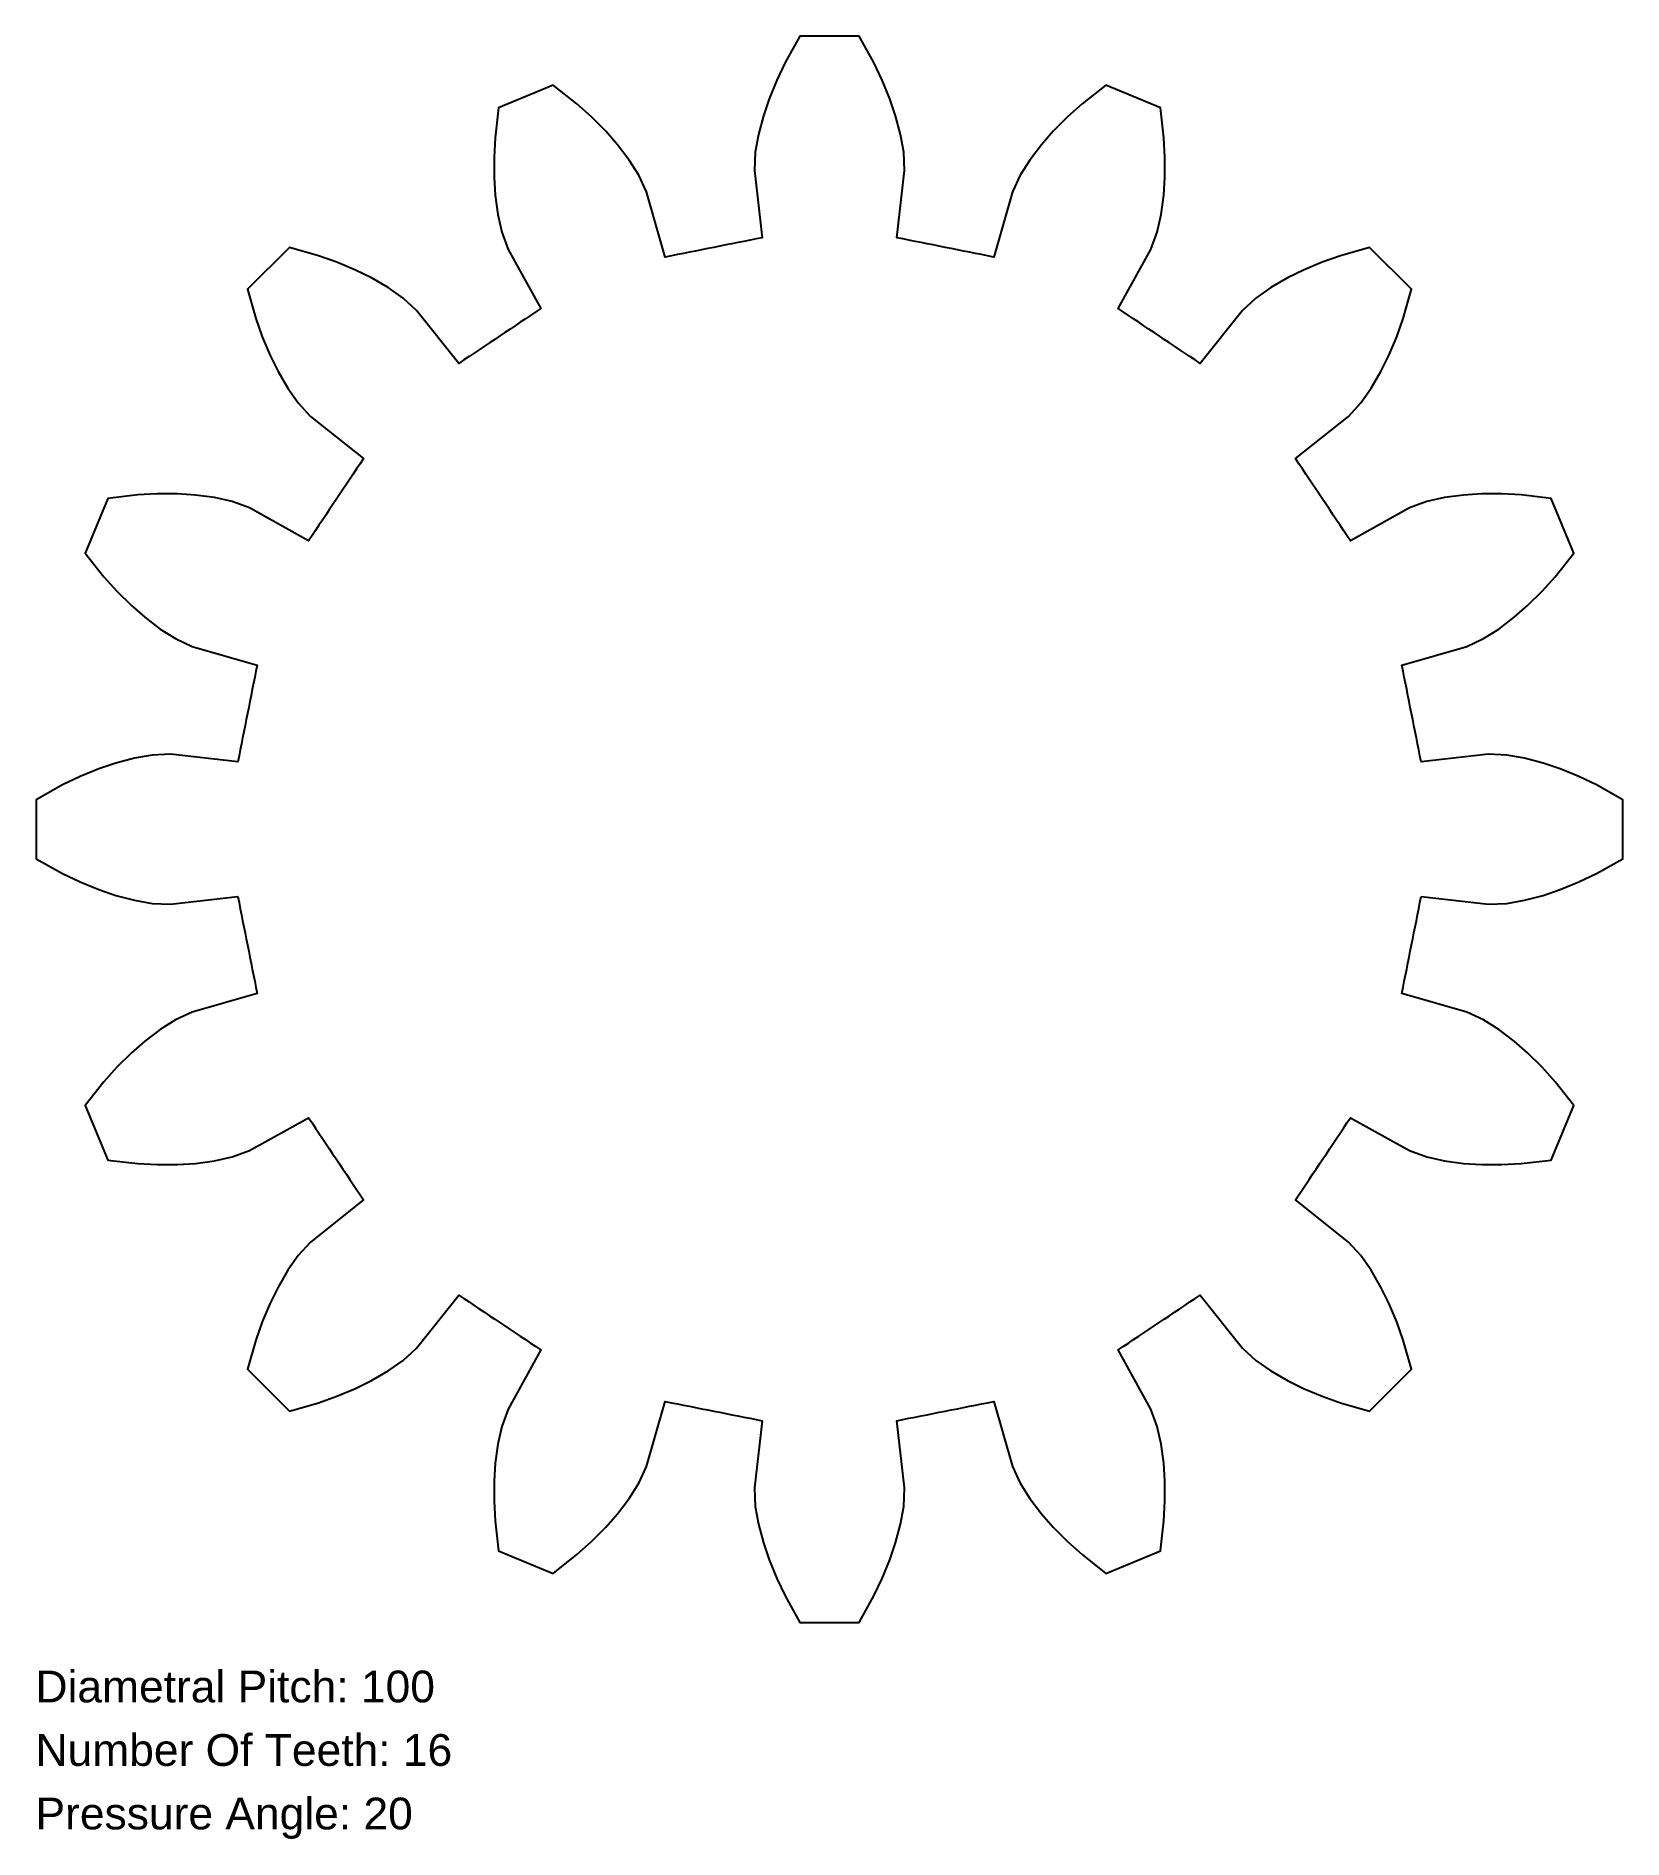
# Model space of a CAD drawing. Extents: x -2.28 to 2.28, y -2.91 to 2.28.
import ezdxf

# ---------------------------------------------------------------- set-up
doc = ezdxf.new("R2010")
doc.units = 0
doc.layers.add('1', color=7, linetype='Continuous')
doc.layers.add('NOTES', color=1, linetype='Continuous')
doc.styles.add('ARIAL', font='Arial.ttf')

msp = doc.modelspace()

# ---------------------------------------------------------------- linework, layer by layer
at = {"layer": '1'}
msp.add_lwpolyline([(1.7035, -0.1939), (1.8972, -0.216), (1.9501, -0.2137), (2.0013, -0.2047), (2.055, -0.1905), (2.1037, -0.1739), (2.1578, -0.1517), (2.2082, -0.1277), (2.2844, -0.0851), (2.2844, 0.0851), (2.2082, 0.1277), (2.1578, 0.1517), (2.1037, 0.1739), (2.055, 0.1905), (2.0013, 0.2047), (1.9501, 0.2137), (1.8972, 0.216), (1.7035, 0.1939, -0.000044), (1.648, 0.4727), (1.8354, 0.5265), (1.8834, 0.5489), (1.9273, 0.5767), (1.9715, 0.6104), (2.0101, 0.6444), (2.0516, 0.6856), (2.089, 0.7271), (2.1431, 0.7956), (2.078, 0.9528), (1.9913, 0.963), (1.9355, 0.9659), (1.877, 0.9657), (1.8257, 0.9624), (1.7706, 0.955), (1.7199, 0.9437), (1.6701, 0.9256), (1.4996, 0.8311, -0.000044), (1.3417, 1.0674), (1.4942, 1.1888), (1.53, 1.2278), (1.5599, 1.2703), (1.5878, 1.3184), (1.6105, 1.3645), (1.6331, 1.4185), (1.6517, 1.4712), (1.6755, 1.5552), (1.5552, 1.6755), (1.4712, 1.6517), (1.4185, 1.6331), (1.3645, 1.6105), (1.3184, 1.5878), (1.2703, 1.5599), (1.2278, 1.53), (1.1888, 1.4942), (1.0674, 1.3417, -0.000044), (0.8311, 1.4996), (0.9256, 1.6701), (0.9437, 1.7199), (0.955, 1.7706), (0.9624, 1.8257), (0.9657, 1.877), (0.9659, 1.9355), (0.963, 1.9913), (0.9528, 2.078), (0.7956, 2.1431), (0.7271, 2.089), (0.6856, 2.0516), (0.6444, 2.0101), (0.6104, 1.9715), (0.5767, 1.9273), (0.5489, 1.8834), (0.5265, 1.8354), (0.4727, 1.648, -0.000044), (0.1939, 1.7035), (0.216, 1.8972), (0.2137, 1.9501), (0.2047, 2.0013), (0.1905, 2.055), (0.1739, 2.1037), (0.1517, 2.1578), (0.1277, 2.2082), (0.0851, 2.2844), (-0.0851, 2.2844), (-0.1277, 2.2082), (-0.1517, 2.1578), (-0.1739, 2.1037), (-0.1905, 2.055), (-0.2047, 2.0013), (-0.2137, 1.9501), (-0.216, 1.8972), (-0.1939, 1.7035, -0.000044), (-0.4727, 1.648), (-0.5265, 1.8354), (-0.5489, 1.8834), (-0.5767, 1.9273), (-0.6104, 1.9715), (-0.6444, 2.0101), (-0.6856, 2.0516), (-0.7271, 2.089), (-0.7956, 2.1431), (-0.9528, 2.078), (-0.963, 1.9913), (-0.9659, 1.9355), (-0.9657, 1.877), (-0.9624, 1.8257), (-0.955, 1.7706), (-0.9437, 1.7199), (-0.9256, 1.6701), (-0.8311, 1.4996, -0.000044), (-1.0674, 1.3417), (-1.1888, 1.4942), (-1.2278, 1.53), (-1.2703, 1.5599), (-1.3184, 1.5878), (-1.3645, 1.6105), (-1.4185, 1.6331), (-1.4712, 1.6517), (-1.5552, 1.6755), (-1.6755, 1.5552), (-1.6517, 1.4712), (-1.6331, 1.4185), (-1.6105, 1.3645), (-1.5878, 1.3184), (-1.5599, 1.2703), (-1.53, 1.2278), (-1.4942, 1.1888), (-1.3417, 1.0674, -0.000044), (-1.4996, 0.8311), (-1.6701, 0.9256), (-1.7199, 0.9437), (-1.7706, 0.955), (-1.8257, 0.9624), (-1.877, 0.9657), (-1.9355, 0.9659), (-1.9913, 0.963), (-2.078, 0.9528), (-2.1431, 0.7956), (-2.089, 0.7271), (-2.0516, 0.6856), (-2.0101, 0.6444), (-1.9715, 0.6104), (-1.9273, 0.5767), (-1.8834, 0.5489), (-1.8354, 0.5265), (-1.648, 0.4727, -0.000044), (-1.7035, 0.1939), (-1.8972, 0.216), (-1.9501, 0.2137), (-2.0013, 0.2047), (-2.055, 0.1905), (-2.1037, 0.1739), (-2.1578, 0.1517), (-2.2082, 0.1277), (-2.2844, 0.0851), (-2.2844, -0.0851), (-2.2082, -0.1277), (-2.1578, -0.1517), (-2.1037, -0.1739), (-2.055, -0.1905), (-2.0013, -0.2047), (-1.9501, -0.2137), (-1.8972, -0.216), (-1.7035, -0.1939, -0.000044), (-1.648, -0.4727), (-1.8354, -0.5265), (-1.8834, -0.5489), (-1.9273, -0.5767), (-1.9715, -0.6104), (-2.0101, -0.6444), (-2.0516, -0.6856), (-2.089, -0.7271), (-2.1431, -0.7956), (-2.078, -0.9528), (-1.9913, -0.963), (-1.9355, -0.9659), (-1.877, -0.9657), (-1.8257, -0.9624), (-1.7706, -0.955), (-1.7199, -0.9437), (-1.6701, -0.9256), (-1.4996, -0.8311, -0.000044), (-1.3417, -1.0674), (-1.4942, -1.1888), (-1.53, -1.2278), (-1.5599, -1.2703), (-1.5878, -1.3184), (-1.6105, -1.3645), (-1.6331, -1.4185), (-1.6517, -1.4712), (-1.6755, -1.5552), (-1.5552, -1.6755), (-1.4712, -1.6517), (-1.4185, -1.6331), (-1.3645, -1.6105), (-1.3184, -1.5878), (-1.2703, -1.5599), (-1.2278, -1.53), (-1.1888, -1.4942), (-1.0674, -1.3417, -0.000044), (-0.8311, -1.4996), (-0.9256, -1.6701), (-0.9437, -1.7199), (-0.955, -1.7706), (-0.9624, -1.8257), (-0.9657, -1.877), (-0.9659, -1.9355), (-0.963, -1.9913), (-0.9528, -2.078), (-0.7956, -2.1431), (-0.7271, -2.089), (-0.6856, -2.0516), (-0.6444, -2.0101), (-0.6104, -1.9715), (-0.5767, -1.9273), (-0.5489, -1.8834), (-0.5265, -1.8354), (-0.4727, -1.648, -0.000044), (-0.1939, -1.7035), (-0.216, -1.8972), (-0.2137, -1.9501), (-0.2047, -2.0013), (-0.1905, -2.055), (-0.1739, -2.1037), (-0.1517, -2.1578), (-0.1277, -2.2082), (-0.0851, -2.2844), (0.0851, -2.2844), (0.1277, -2.2082), (0.1517, -2.1578), (0.1739, -2.1037), (0.1905, -2.055), (0.2047, -2.0013), (0.2137, -1.9501), (0.216, -1.8972), (0.1939, -1.7035, -0.000044), (0.4727, -1.648), (0.5265, -1.8354), (0.5489, -1.8834), (0.5767, -1.9273), (0.6104, -1.9715), (0.6444, -2.0101), (0.6856, -2.0516), (0.7271, -2.089), (0.7956, -2.1431), (0.9528, -2.078), (0.963, -1.9913), (0.9659, -1.9355), (0.9657, -1.877), (0.9624, -1.8257), (0.955, -1.7706), (0.9437, -1.7199), (0.9256, -1.6701), (0.8311, -1.4996, -0.000044), (1.0674, -1.3417), (1.1888, -1.4942), (1.2278, -1.53), (1.2703, -1.5599), (1.3184, -1.5878), (1.3645, -1.6105), (1.4185, -1.6331), (1.4712, -1.6517), (1.5552, -1.6755), (1.6755, -1.5552), (1.6517, -1.4712), (1.6331, -1.4185), (1.6105, -1.3645), (1.5878, -1.3184), (1.5599, -1.2703), (1.53, -1.2278), (1.4942, -1.1888), (1.3417, -1.0674, -0.000044), (1.4996, -0.8311), (1.6701, -0.9256), (1.7199, -0.9437), (1.7706, -0.955), (1.8257, -0.9624), (1.877, -0.9657), (1.9355, -0.9659), (1.9913, -0.963), (2.078, -0.9528), (2.1431, -0.7956), (2.089, -0.7271), (2.0516, -0.6856), (2.0101, -0.6444), (1.9715, -0.6104), (1.9273, -0.5767), (1.8834, -0.5489), (1.8354, -0.5265), (1.648, -0.4727, -0.000044)], format="xyb", close=True, dxfattribs=at)

# ---------------------------------------------------------------- texts
at = {"layer": 'NOTES', "style": 'ARIAL'}
for s, p in [('Diametral Pitch: 100', (-2.286, -2.5146)), ('Number Of Teeth: 16', (-2.286, -2.6975)), ('Pressure Angle: 20', (-2.286, -2.8804))]:
    msp.add_text(s, height=0.09144, dxfattribs=at).set_placement(p)

doc.saveas('drawing.dxf')
